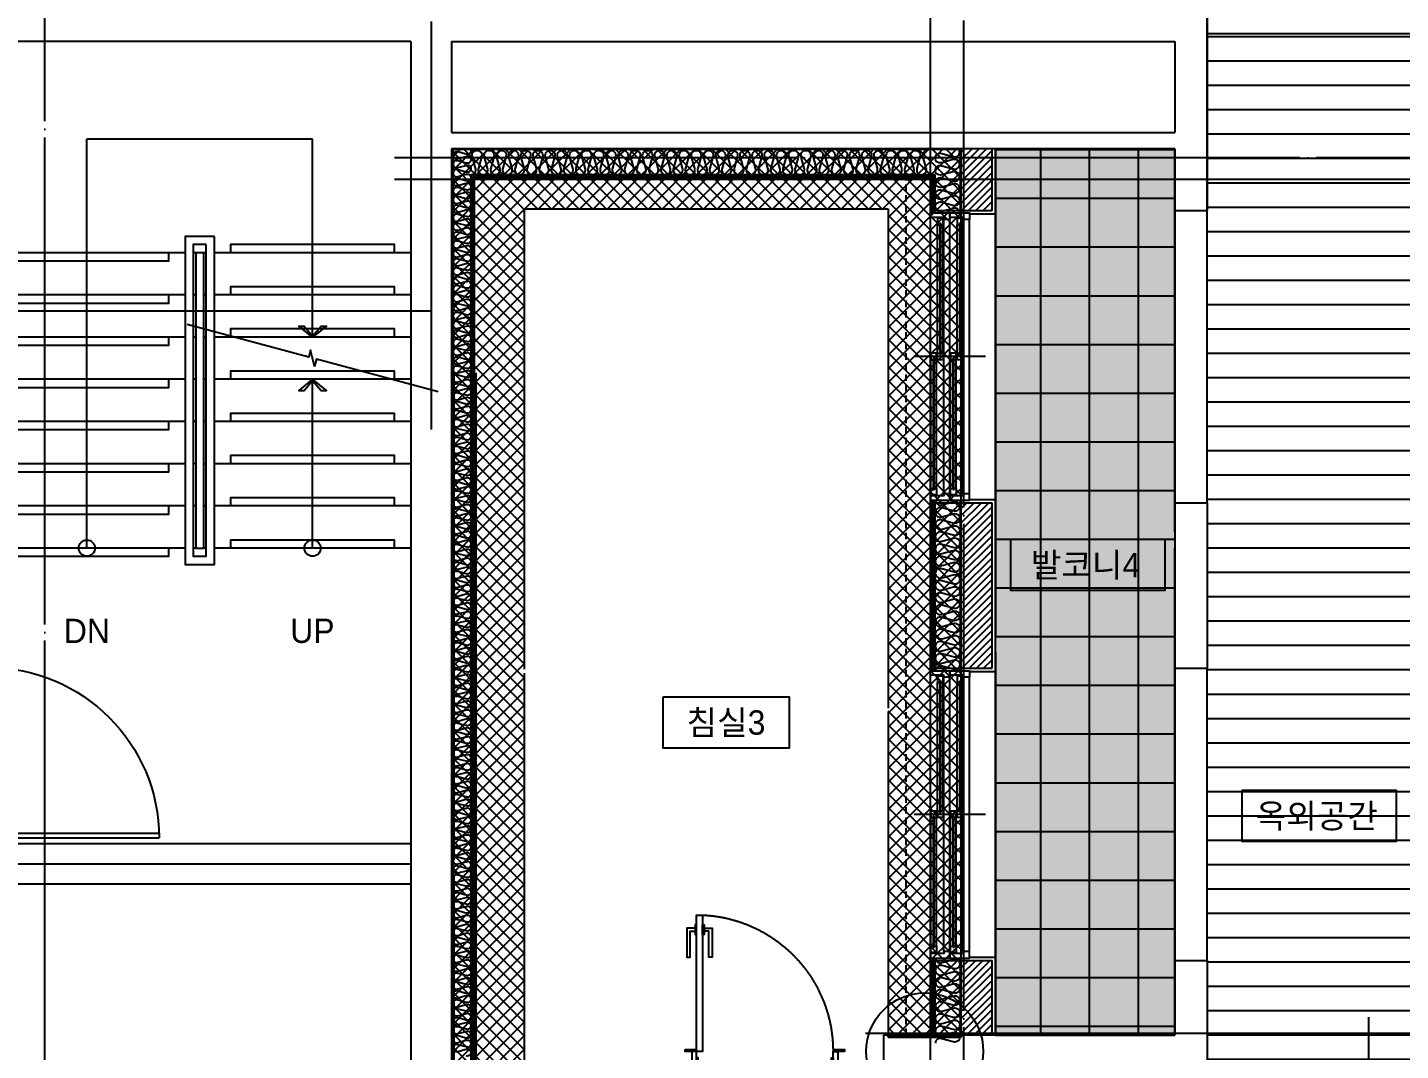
# Model space of a CAD drawing. Header units: millimetres. Extents: x -24416 to 92204, y -190080 to 23760.
# Drawn here: x 21888 to 30344, y -82399 to -76096 of the extents above; entities that cross this region are included whole.
import ezdxf
from ezdxf.enums import TextEntityAlignment as Align
from ezdxf.xclip import XClip

# ---------------------------------------------------------------- set-up
doc = ezdxf.new("R2010")
doc.units = ezdxf.units.MM
doc.header["$LTSCALE"] = 50
doc.header["$XCLIPFRAME"] = 0
for name, pattern in [('AUDIT_D_220706163347-0', [0]), ('CEN', [62, 60, -1, 0, -1]), ('H', [1.3, 0.8, -0.5]), ('HID', [2.5, 1.5, -1]), ('평면도(기준)$0$CENTER2', [16.25, 15, -0.5, 0.25, -0.5])]:
    doc.linetypes.add(name, pattern=pattern)
for name, color, linetype in [('A_HAT', 8, 'Continuous'), ('AA-단열-바닥-욕실', 30, 'Continuous'), ('ARDM', 7, 'Continuous'), ('CEN_CON', 1, 'CEN'), ('CEN_WALL', 12, 'CEN'), ('CONC', 2, 'Continuous'), ('dan1', 7, 'HID'), ('DOOR', 4, 'Continuous'), ('ELE3_CON', 7, 'Continuous'), ('ELE4', 4, 'Continuous'), ('ETC', 6, 'Continuous'), ('FIN', 6, 'Continuous'), ('HAT', 9, 'Continuous'), ('INS', 252, 'Continuous'), ('ROM', 7, 'AUDIT_D_220706163347-0'), ('SINA-F-FRAME', 4, 'Continuous'), ('STAIR', 4, 'Continuous'), ('WAL', 3, 'Continuous'), ('WAL_DRY', 7, 'Continuous'), ('WIN', 4, 'Continuous'), ('논슬립', 251, 'Continuous'), ('바닥타일', 8, 'Continuous'), ('실명', 3, 'AUDIT_D_220706163347-0'), ('실명박스', 7, 'AUDIT_D_220706163347-0'), ('커튼박스', 6, 'Continuous'), ('평면도(기준)$0$1.EC-F-DOOR', 4, 'Continuous'), ('평면도(기준)$0$1.EC-F-DOOR-F', 4, 'Continuous')]:
    doc.layers.add(name, color=color, linetype=linetype)
for name, color, linetype, plot in [('AA-CEN', 1, 'CEN', False), ('Def-PrintX', 147, 'Continuous', False), ('Defpoint', 135, 'Continuous', False), ('MC', 135, 'Continuous', False)]:
    doc.layers.add(name, color=color, linetype=linetype, plot=plot)
doc.styles.add('HAUD01', font='Dotum.ttf')
doc.styles.get("Standard").update_dxf_attribs({"font": 'txt', "bigfont": 'whgtxt.shx'})
pattern_1 = [(45, (-200, 1045), (-22.45064, 22.45064), [])]

# ---------------------------------------------------------------- blocks, each defined once
blk = doc.blocks.new('FSD 계단문 1100')
at = {"layer": 'DOOR'}
for p, q in [((25, 100), (25, 1150)), ((0, 100), (0, 0)), ((25, 100), (0, 100)), ((0, 0), (0, 100)), ((55, 100), (25, 100)), ((25, 70), (25, 100)), ((1100, 100), (1075, 100)), ((1075, 100), (1075, 70)), ((1100, 0), (1100, 100)), ((0, 0), (25, 0)), ((45, 70), (25, 70)), ((45, 30), (25, 0)), ((45, 30), (45, 70)), ((1075, 70), (1055, 70)), ((1055, 70), (1055, 30)), ((1055, 30), (1075, 0)), ((1075, 0), (1100, 0))]:
    blk.add_line(p, q, dxfattribs=at)
at = {"layer": 'DOOR', "color": 8}
for p, q in [((1075, 100), (55, 100)), ((1055, 70), (45, 70))]:
    blk.add_line(p, q, dxfattribs=at)
at = {"layer": 'DOOR'}
blk.add_lwpolyline([(55, 100), (55, 1150), (25, 1150)], dxfattribs=at)
at = {"layer": 'DOOR', "color": 8}
blk.add_arc((23.3, 98.3), 1051.7, 0.09318, 89.90682, dxfattribs=at)
at = {"layer": 'Def-PrintX'}
blk.add_text('FSD 계단문 1100', height=30, dxfattribs=at).set_placement((560, 43.8), align=Align.MIDDLE)
blk = doc.blocks.new('STA-1')
at = {"layer": 'STAIR'}
for p, q in [((-3120, -1210), (-3120, 0)), ((-2860, -1210), (-2860, 0)), ((-2600, -1210), (-2600, 0)), ((-2340, -1210), (-2340, 0)), ((-2080, -1210), (-2080, 0)), ((-1820, -1210), (-1820, 0)), ((-1560, -1210), (-1560, 0)), ((-1300, -1210), (-1300, 0)), ((-3120, -605), (-600, -605)), ((-600, -1995), (-600, -605)), ((-3120, -1275), (-3120, -1260)), ((-3120, -1275), (-3120, -1260)), ((-2860, -1275), (-2860, -1260)), ((-2600, -1275), (-2600, -1260)), ((-2340, -1275), (-2340, -1260)), ((-2080, -1275), (-2080, -1260)), ((-1820, -1275), (-1820, -1260)), ((-1560, -1275), (-1560, -1260)), ((-1300, -1275), (-1300, -1260)), ((-3120, -1340), (-3120, -1325)), ((-3120, -1340), (-3120, -1325)), ((-2860, -1340), (-2860, -1325)), ((-2600, -1340), (-2600, -1325)), ((-2340, -1340), (-2340, -1325)), ((-2080, -1340), (-2080, -1325)), ((-1820, -1340), (-1820, -1325)), ((-1560, -1340), (-1560, -1325)), ((-1300, -1340), (-1300, -1325)), ((-3120, -2600), (-3120, -1390)), ((-2860, -2600), (-2860, -1390)), ((-2600, -2600), (-2600, -1390)), ((-2340, -2600), (-2340, -1390)), ((-2080, -2600), (-2080, -1390)), ((-1820, -2600), (-1820, -1390)), ((-1560, -2600), (-1560, -1390)), ((-1300, -2600), (-1300, -1390)), ((-3120, -1995), (-2080, -1995)), ((-1820, -1995), (-600, -1995))]:
    blk.add_line(p, q, dxfattribs=at)
for points in [[(-1200, -1390), (-1200, -1210), (-3220, -1210), (-3220, -1390)], [(-1250, -1340), (-1250, -1260), (-3170, -1260), (-3170, -1340)], [(-1300, -1325), (-1300, -1275), (-3120, -1275), (-3120, -1325)], [(-2080, -1995), (-2148, -1909.7), (-2148, -1942.1), (-2086.5, -1995), (-2148, -2047.9), (-2148, -2080.3)], [(-1820, -1995), (-1752, -1909.7), (-1752, -1942.1), (-1813.5, -1995), (-1752, -2047.9), (-1752, -2080.3)]]:
    blk.add_lwpolyline(points, close=True, dxfattribs=at)
blk.add_lwpolyline([(-2157.1, -2767.7), (-1956.5, -2019.1), (-1999.9, -2007.5), (-1900.1, -1982.5), (-1943.5, -1970.9), (-1742.9, -1222.3)], dxfattribs=at)
for centre in [(-3120, -605), (-3120, -1995)]:
    blk.add_circle(centre, 50, dxfattribs=at)
at = {"layer": '논슬립'}
for points in [[(-3120, -100), (-3170, -100), (-3170, -1110), (-3120, -1110)], [(-2860, -100), (-2910, -100), (-2910, -1110), (-2860, -1110)], [(-2600, -100), (-2650, -100), (-2650, -1110), (-2600, -1110)], [(-2340, -100), (-2390, -100), (-2390, -1110), (-2340, -1110)], [(-2080, -100), (-2130, -100), (-2130, -1110), (-2080, -1110)], [(-1820, -100), (-1870, -100), (-1870, -1110), (-1820, -1110)], [(-1560, -100), (-1610, -100), (-1610, -1110), (-1560, -1110)], [(-1300, -100), (-1350, -100), (-1350, -1110), (-1300, -1110)], [(-3120, -2500), (-3070, -2500), (-3070, -1490), (-3120, -1490)], [(-2860, -2500), (-2810, -2500), (-2810, -1490), (-2860, -1490)], [(-2600, -2500), (-2550, -2500), (-2550, -1490), (-2600, -1490)], [(-2340, -2500), (-2290, -2500), (-2290, -1490), (-2340, -1490)], [(-2080, -2500), (-2030, -2500), (-2030, -1490), (-2080, -1490)], [(-1820, -2500), (-1770, -2500), (-1770, -1490), (-1820, -1490)], [(-1560, -2500), (-1510, -2500), (-1510, -1490), (-1560, -1490)], [(-1300, -2500), (-1250, -2500), (-1250, -1490), (-1300, -1490)]]:
    blk.add_lwpolyline(points, dxfattribs=at)
blk = doc.blocks.new('CO-102-28F', base_point=(243441.5, -43595.4))
at = {"layer": 'CEN_CON'}
blk.add_line((276761.5, -43650.4), (279611.5, -43650.4), dxfattribs=at)
at = {"layer": 'CONC', "linetype": 'ByBlock'}
blk.add_line((279611.5, -38585.4), (277011.5, -38585.4), dxfattribs=at)
at = {"layer": 'CONC'}
for p, q in [((276761.5, -43525.4), (279611.5, -43525.4)), ((279611.5, -43775.4), (276761.5, -43775.4))]:
    blk.add_line(p, q, dxfattribs=at)
at = {"rotation": 90}
blk.add_blockref('STA-1', (277011.5, -38585.4), dxfattribs=at)
at = {"layer": 'DOOR', "xscale": -1, "rotation": 270}
blk.add_blockref('FSD 계단문 1100', (276911.5, -43515.4), dxfattribs=at)
blk = doc.blocks.new('WIN_이중창_1800')
at = {"layer": 'Defpoint'}
for p, q in [((-15, 240), (-15, 0)), ((1785, 240), (1785, 0))]:
    blk.add_line(p, q, dxfattribs=at)
at = {"layer": 'WIN'}
blk.add_line((885, -100), (885, 340), dxfattribs=at)
at = {"layer": 'WIN', "color": 8}
for p, q in [((1742, 240), (28, 240)), ((865, 196), (73, 196)), ((1697, 237), (905, 237)), ((1697, 202), (905, 202)), ((1730, 158), (40, 158)), ((1730, 120), (40, 120)), ((865, 161), (73, 161)), ((1697, 117), (905, 117)), ((1730, 38), (40, 38)), ((1730, 0), (40, 0)), ((865, 76), (73, 76)), ((865, 41), (73, 41)), ((1697, 82), (905, 82))]:
    blk.add_line(p, q, dxfattribs=at)
at = {"layer": 'WIN'}
for points in [[(40, 158), (28, 158), (28, 240), (0, 240), (0, 120), (40, 120), (40, 158)], [(73, 175.5), (73, 161), (33, 161), (33, 196), (73, 196), (73, 181.5)], [(872, 181.5), (872, 175.5), (66, 175.5), (66, 181.5), (872, 181.5)], [(905, 216.5), (905, 202), (865, 202), (865, 237), (905, 237), (905, 222.5)], [(865, 175.5), (865, 161), (905, 161), (905, 196), (865, 196), (865, 181.5)], [(1704, 222.5), (1704, 216.5), (898, 216.5), (898, 222.5), (1704, 222.5)], [(1697, 216.5), (1697, 202), (1737, 202), (1737, 237), (1697, 237), (1697, 222.5)], [(1730, 158), (1742, 158), (1742, 240), (1770, 240), (1770, 120), (1730, 120), (1730, 158)], [(40, 38), (28, 38), (28, 120), (0, 120), (0, 0), (40, 0), (40, 38)], [(905, 96.5), (905, 82), (865, 82), (865, 117), (905, 117), (905, 102.5)], [(1704, 102.5), (1704, 96.5), (898, 96.5), (898, 102.5), (1704, 102.5)], [(1697, 96.5), (1697, 82), (1737, 82), (1737, 117), (1697, 117), (1697, 102.5)], [(1730, 38), (1742, 38), (1742, 120), (1770, 120), (1770, 0), (1730, 0), (1730, 38)], [(73, 55.5), (73, 41), (33, 41), (33, 76), (73, 76), (73, 61.5)], [(872, 61.5), (872, 55.5), (66, 55.5), (66, 61.5), (872, 61.5)], [(865, 55.5), (865, 41), (905, 41), (905, 76), (865, 76), (865, 61.5)]]:
    blk.add_lwpolyline(points, dxfattribs=at)
blk = doc.blocks.new('A$C3C3C21E6')
at = {"layer": '평면도(기준)$0$1.EC-F-DOOR'}
blk.add_lwpolyline([(70, -210), (70, -1049.6), (106, -1049.6), (106, -210), (70, -210)], dxfattribs=at)
at = {"layer": '평면도(기준)$0$1.EC-F-DOOR', "color": 8}
for points in [[(60, -969.6), (10, -969.6), (10, -789.6), (30, -789.6), (30, -949.6), (60, -949.6)], [(116.1, -969.6), (166.1, -969.6), (166.1, -789.6), (146.1, -789.6), (146.1, -949.6), (116.1, -949.6)]]:
    blk.add_lwpolyline(points, dxfattribs=at)
for points in [[(70, -929.6), (70, -989.6), (60, -989.6), (60, -929.6)], [(106, -929.6), (106, -989.6), (116, -989.6), (116, -929.6)]]:
    blk.add_lwpolyline(points, close=True, dxfattribs=at)
at = {"layer": '평면도(기준)$0$1.EC-F-DOOR', "color": 1, "linetype": '평면도(기준)$0$CENTER2', "ltscale": 6}
blk.add_arc((69.4, -209.7), 840.6, 272.49818, 359.98243, dxfattribs=at)
at = {"layer": '평면도(기준)$0$1.EC-F-DOOR-F'}
for points in [[(60, -110), (40, -110), (0, -110), (0, -98), (60, -98)], [(40, -110), (70, -110), (70, -210), (40, -210)], [(70, -120), (80, -120), (80, -170), (70, -170)], [(910, -120), (900, -120), (900, -170), (910, -170)], [(940, -110), (910, -110), (910, -210), (940, -210)], [(920, -110), (940, -110), (980, -110), (980, -98), (920, -98)], [(0, -222), (60, -222), (60, -210), (0, -210)], [(920, -222), (980, -222), (980, -210), (920, -210)]]:
    blk.add_lwpolyline(points, close=True, dxfattribs=at)
blk = doc.blocks.new('U-121B(기본)1', base_point=(-58206.9, -129495.9))
at = {"layer": 'A_HAT'}
h = blk.add_hatch(dxfattribs=at)
h.set_pattern_fill('ANSI31', color=256, scale=10, style=0)
h.set_pattern_definition([(45, (-200, 3283.657), (-22.45064, 22.45064), [])])
h.paths.add_polyline_path([(-63096.9, -115505.9), (-62906.9, -115505.9), (-62906.9, -115125.9), (-63096.9, -115125.9)])
h = blk.add_hatch(dxfattribs=at)
h.set_pattern_fill('ANSI31', color=256, scale=10, style=0)
h.set_pattern_definition(pattern_1)
h.paths.add_polyline_path([(-63096.9, -118325.9), (-62906.9, -118325.9), (-62906.9, -117305.9), (-63096.9, -117305.9)])
h = blk.add_hatch(dxfattribs=at)
h.set_pattern_fill('ANSI31', color=256, scale=10, style=0)
h.set_pattern_definition(pattern_1)
h.paths.add_polyline_path([(-62906.9, -120125.9), (-63096.9, -120125.9), (-63096.9, -120585.9), (-62906.9, -120585.9)])
at = {"layer": 'HAT', "ltscale": 100}
h = blk.add_hatch(dxfattribs=at)
h.set_pattern_fill('_USER', color=8, scale=150, pattern_type=0)
h.set_pattern_definition([(360, (-490988.91, -75402.56), (3e-15, 150), [])])
h.paths.add_polyline_path([(-58406.9, -123035.9), (-58406.9, -120605.9), (-60241.9, -120605.9), (-60241.9, -114415.9), (-61581.9, -114415.9), (-61581.9, -123035.9)])
at = {"layer": '바닥타일'}
h = blk.add_hatch(dxfattribs=at)
h.set_pattern_fill('_USER', color=256, scale=300, angle=90, double=1, pattern_type=0)
h.set_pattern_definition([(90, (-481570.92, -29148.8), (-300, 2e-14), []), (180, (-481570.92, -29148.8), (-1e-13, -300), [])])
h.paths.add_polyline_path([(-61781.9, -115125.9), (-62886.9, -115125.9), (-62886.9, -120585.9), (-61781.9, -120585.9)])
at = {"layer": 'CEN_CON'}
for p, q in [((-66361.9, -114340.9), (-66361.9, -116855.9)), ((-66221.9, -116505.9), (-66221.9, -121705.9))]:
    blk.add_line(p, q, dxfattribs=at)
at = {"layer": 'CEN_WALL'}
for p, q in [((-63081.9, -123535.9), (-63081.9, -114240.9)), ((-57911.9, -115180.9), (-66586.9, -115180.9))]:
    blk.add_line(p, q, dxfattribs=at)
at = {"layer": 'CONC'}
for p, q in [((-61581.9, -114215.9), (-61581.9, -115505.9)), ((-66486.9, -114465.9), (-66486.9, -121255.9)), ((-66236.9, -114465.9), (-66236.9, -115025.9)), ((-66236.9, -114465.9), (-61781.9, -114465.9)), ((-61781.9, -114465.9), (-61781.9, -115025.9)), ((-66236.9, -115025.9), (-61781.9, -115025.9)), ((-61781.9, -115125.9), (-66236.9, -115125.9)), ((-66236.9, -115125.9), (-66236.9, -121505.9)), ((-61781.9, -115125.9), (-61781.9, -115505.9)), ((-61781.9, -115505.9), (-61581.9, -115505.9)), ((-61781.9, -117305.9), (-61781.9, -118325.9)), ((-61781.9, -117305.9), (-61581.9, -117305.9)), ((-61581.9, -117305.9), (-61581.9, -118325.9)), ((-61781.9, -118325.9), (-61581.9, -118325.9)), ((-61781.9, -120125.9), (-61781.9, -120585.9)), ((-61781.9, -120125.9), (-61581.9, -120125.9)), ((-61581.9, -120125.9), (-61581.9, -122115.9)), ((-63576.9, -120585.9), (-63576.9, -120785.9)), ((-63546.9, -120585.9), (-63576.9, -120585.9)), ((-63546.9, -120598.9), (-63546.9, -120585.9)), ((-63546.9, -120598.9), (-63096.9, -120598.9)), ((-61781.9, -120585.9), (-63096.9, -120585.9)), ((-63096.9, -120585.9), (-63096.9, -120598.9))]:
    blk.add_line(p, q, dxfattribs=at)
at = {"layer": 'dan1'}
blk.add_lwpolyline([(-65786.9, -121430.9), (-65786.9, -115495.9), (-63546.9, -115495.9), (-63546.9, -120585.9)], dxfattribs=at)
at = {"layer": 'ELE3_CON'}
for p, q in [((-61581.9, -114415.9), (-60241.9, -114415.9)), ((-61781.9, -115505.9), (-61781.9, -117305.9)), ((-61581.9, -117305.9), (-61581.9, -115505.9)), ((-61781.9, -118325.9), (-61781.9, -120125.9)), ((-61581.9, -120125.9), (-61581.9, -118325.9))]:
    blk.add_line(p, q, dxfattribs=at)
at = {"layer": 'ELE4'}
for p, q in [((-62886.9, -117285.9), (-62886.9, -115525.9)), ((-62886.9, -120105.9), (-62886.9, -118345.9))]:
    blk.add_line(p, q, dxfattribs=at)
at = {"layer": 'FIN'}
for p, q in [((-62886.9, -115525.9), (-62886.9, -115125.9)), ((-63046.9, -115525.9), (-62886.9, -115525.9)), ((-63046.9, -117285.9), (-62886.9, -117285.9)), ((-62886.9, -118345.9), (-62886.9, -117285.9)), ((-63046.9, -118345.9), (-62886.9, -118345.9)), ((-63046.9, -120105.9), (-62886.9, -120105.9)), ((-62886.9, -120585.9), (-62886.9, -120105.9))]:
    blk.add_line(p, q, dxfattribs=at)
at = {"layer": 'INS'}
for p, q in [((-66226.9, -115130.9), (-66226.9, -121515.9)), ((-63101.9, -115130.9), (-66226.9, -115130.9)), ((-63101.9, -115520.9), (-63101.9, -115130.9)), ((-66116.9, -115285.9), (-66116.9, -121625.9)), ((-63256.9, -115285.9), (-66116.9, -115285.9)), ((-63256.9, -115520.9), (-63256.9, -115285.9)), ((-63256.9, -118340.9), (-63256.9, -117290.9)), ((-63101.9, -118340.9), (-63101.9, -117290.9)), ((-63256.9, -120585.9), (-63256.9, -120110.9)), ((-63101.9, -120585.9), (-63101.9, -120110.9)), ((-63096.9, -120585.9), (-63546.9, -120585.9))]:
    blk.add_line(p, q, dxfattribs=at)
for points in [[(-66117.1, -115135.9, -0.561806), (-66146.7, -115158.9), (-66197.1, -115145.3, 0.524856), (-66226.9, -115165.9, 0.524856), (-66197.1, -115186.4), (-66146.7, -115172.8, -1.449198), (-66146.7, -115213.9), (-66197.1, -115200.3, 0.524856), (-66226.9, -115220.9, 0.524856), (-66197.1, -115241.4), (-66146.7, -115227.8, -1.449198), (-66146.7, -115268.9), (-66197.1, -115255.3, 0.524856), (-66226.9, -115275.9, 0.524856), (-66197.1, -115296.4), (-66146.7, -115282.8, -1.449198), (-66146.7, -115323.9), (-66197.1, -115310.3, 0.524856), (-66226.9, -115330.9, 0.524856), (-66197.1, -115351.4), (-66146.7, -115337.8, -1.449198), (-66146.7, -115378.9), (-66197.1, -115365.3, 0.524856), (-66226.9, -115385.9, 0.524856), (-66197.1, -115406.4), (-66146.7, -115392.8, -1.449198), (-66146.7, -115433.9), (-66197.1, -115420.3, 0.524856), (-66226.9, -115440.9, 0.524856), (-66197.1, -115461.4), (-66146.7, -115447.8, -1.449198), (-66146.7, -115488.9), (-66197.1, -115475.3, 0.524856), (-66226.9, -115495.9, 0.524856), (-66197.1, -115516.4), (-66146.7, -115502.8, -1.449198), (-66146.7, -115543.9), (-66197.1, -115530.3, 0.524856), (-66226.9, -115550.9, 0.524856), (-66197.1, -115571.4), (-66146.7, -115557.8, -1.449198), (-66146.7, -115598.9), (-66197.1, -115585.3, 0.524856), (-66226.9, -115605.9, 0.524856), (-66197.1, -115626.4), (-66146.7, -115612.8, -1.449198), (-66146.7, -115653.9), (-66197.1, -115640.3, 0.524856), (-66226.9, -115660.9, 0.524856), (-66197.1, -115681.4), (-66146.7, -115667.8, -1.449198), (-66146.7, -115708.9), (-66197.1, -115695.3, 0.524856), (-66226.9, -115715.9, 0.524856), (-66197.1, -115736.4), (-66146.7, -115722.8, -1.449198), (-66146.7, -115763.9), (-66197.1, -115750.3, 0.524856), (-66226.9, -115770.9, 0.524856), (-66197.1, -115791.4), (-66146.7, -115777.8, -1.449198), (-66146.7, -115818.9), (-66197.1, -115805.3, 0.524856), (-66226.9, -115825.9, 0.524856), (-66197.1, -115846.4), (-66146.7, -115832.8, -1.449198), (-66146.7, -115873.9), (-66197.1, -115860.3, 0.524856), (-66226.9, -115880.9, 0.524856), (-66197.1, -115901.4), (-66146.7, -115887.8, -1.449198), (-66146.7, -115928.9), (-66197.1, -115915.3, 0.524856), (-66226.9, -115935.9, 0.524856), (-66197.1, -115956.4), (-66146.7, -115942.8, -1.449198), (-66146.7, -115983.9), (-66197.1, -115970.3, 0.524856), (-66226.9, -115990.9, 0.524856), (-66197.1, -116011.4), (-66146.7, -115997.8, -1.449198), (-66146.7, -116038.9), (-66197.1, -116025.3, 0.524856), (-66226.9, -116045.9, 0.524856), (-66197.1, -116066.4), (-66146.7, -116052.8, -1.449198), (-66146.7, -116093.9), (-66197.1, -116080.3, 0.524856), (-66226.9, -116100.9, 0.524856), (-66197.1, -116121.4), (-66146.7, -116107.8, -1.449198), (-66146.7, -116148.9), (-66197.1, -116135.3, 0.524856), (-66226.9, -116155.9, 0.524856), (-66197.1, -116176.4), (-66146.7, -116162.8, -1.449198), (-66146.7, -116203.9), (-66197.1, -116190.3, 0.524856), (-66226.9, -116210.9, 0.524856), (-66197.1, -116231.4), (-66146.7, -116217.8, -1.449198), (-66146.7, -116258.9), (-66197.1, -116245.3, 0.524856), (-66226.9, -116265.9, 0.524856), (-66197.1, -116286.4), (-66146.7, -116272.8, -1.449198), (-66146.7, -116313.9), (-66197.1, -116300.3, 0.524856), (-66226.9, -116320.9, 0.524856), (-66197.1, -116341.4), (-66146.7, -116327.8, -1.449198), (-66146.7, -116368.9), (-66197.1, -116355.3, 0.524856), (-66226.9, -116375.9, 0.524856), (-66197.1, -116396.4), (-66146.7, -116382.8, -1.449198), (-66146.7, -116423.9), (-66197.1, -116410.3, 0.524856), (-66226.9, -116430.9, 0.524856), (-66197.1, -116451.4), (-66146.7, -116437.8, -1.449198), (-66146.7, -116478.9), (-66197.1, -116465.3, 0.524856), (-66226.9, -116485.9, 0.524856), (-66197.1, -116506.4), (-66146.7, -116492.8, -1.449198), (-66146.7, -116533.9), (-66197.1, -116520.3, 0.524856), (-66226.9, -116540.9, 0.524856), (-66197.1, -116561.4), (-66146.7, -116547.8, -1.449198), (-66146.7, -116588.9), (-66197.1, -116575.3, 0.524856), (-66226.9, -116595.9, 0.524856), (-66197.1, -116616.4), (-66146.7, -116602.8, -1.449198), (-66146.7, -116643.9), (-66197.1, -116630.3, 0.524856), (-66226.9, -116650.9, 0.524856), (-66197.1, -116671.4), (-66146.7, -116657.8, -1.449198), (-66146.7, -116698.9), (-66197.1, -116685.3, 0.524856), (-66226.9, -116705.9, 0.524856), (-66197.1, -116726.4), (-66146.7, -116712.8, -1.449198), (-66146.7, -116753.9), (-66197.1, -116740.3, 0.524856), (-66226.9, -116760.9, 0.524856), (-66197.1, -116781.4), (-66146.7, -116767.8, -1.449198), (-66146.7, -116808.9), (-66197.1, -116795.3, 0.524856), (-66226.9, -116815.9, 0.524856), (-66197.1, -116836.4), (-66146.7, -116822.8, -1.449198), (-66146.7, -116863.9), (-66197.1, -116850.3, 0.524856), (-66226.9, -116870.9, 0.524856), (-66197.1, -116891.4), (-66146.7, -116877.8, -1.449198), (-66146.7, -116918.9), (-66197.1, -116905.3, 0.524856), (-66226.9, -116925.9, 0.524856), (-66197.1, -116946.4), (-66146.7, -116932.8, -1.449198), (-66146.7, -116973.9), (-66197.1, -116960.3, 0.524856), (-66226.9, -116980.9, 0.524856), (-66197.1, -117001.4), (-66146.7, -116987.8, -1.449198), (-66146.7, -117028.9), (-66197.1, -117015.3, 0.524856), (-66226.9, -117035.9, 0.524856), (-66197.1, -117056.4), (-66146.7, -117042.8, -1.449198), (-66146.7, -117083.9), (-66197.1, -117070.3, 0.524856), (-66226.9, -117090.9, 0.524856), (-66197.1, -117111.4), (-66146.7, -117097.8, -1.449198), (-66146.7, -117138.9), (-66197.1, -117125.3, 0.524856), (-66226.9, -117145.9, 0.524856), (-66197.1, -117166.4), (-66146.7, -117152.8, -1.449198), (-66146.7, -117193.9), (-66197.1, -117180.3, 0.524856), (-66226.9, -117200.9, 0.524856), (-66197.1, -117221.4), (-66146.7, -117207.8, -1.449198), (-66146.7, -117248.9), (-66197.1, -117235.3, 0.524856), (-66226.9, -117255.9, 0.524856), (-66197.1, -117276.4), (-66146.7, -117262.8, -1.449198), (-66146.7, -117303.9), (-66197.1, -117290.3, 0.524856), (-66226.9, -117310.9, 0.524856), (-66197.1, -117331.4), (-66146.7, -117317.8, -1.449198), (-66146.7, -117358.9), (-66197.1, -117345.3, 0.524856), (-66226.9, -117365.9, 0.524856), (-66197.1, -117386.4), (-66146.7, -117372.8, -1.449198), (-66146.7, -117413.9), (-66197.1, -117400.3, 0.524856), (-66226.9, -117420.9, 0.524856), (-66197.1, -117441.4), (-66146.7, -117427.8, -1.449198), (-66146.7, -117468.9), (-66197.1, -117455.3, 0.524856), (-66226.9, -117475.9, 0.524856), (-66197.1, -117496.4), (-66146.7, -117482.8, -1.449198), (-66146.7, -117523.9), (-66197.1, -117510.3, 0.524856), (-66226.9, -117530.9, 0.524856), (-66197.1, -117551.4), (-66146.7, -117537.8, -1.449198), (-66146.7, -117578.9), (-66197.1, -117565.3, 0.524856), (-66226.9, -117585.9, 0.524856), (-66197.1, -117606.4), (-66146.7, -117592.8, -1.449198), (-66146.7, -117633.9), (-66197.1, -117620.3, 0.524856), (-66226.9, -117640.9, 0.524856), (-66197.1, -117661.4), (-66146.7, -117647.8, -1.449198), (-66146.7, -117688.9), (-66197.1, -117675.3, 0.524856), (-66226.9, -117695.9, 0.524856), (-66197.1, -117716.4), (-66146.7, -117702.8, -1.449198), (-66146.7, -117743.9), (-66197.1, -117730.3, 0.524856), (-66226.9, -117750.9, 0.524856), (-66197.1, -117771.4), (-66146.7, -117757.8, -1.449198), (-66146.7, -117798.9), (-66197.1, -117785.3, 0.524856), (-66226.9, -117805.9, 0.524856), (-66197.1, -117826.4), (-66146.7, -117812.8, -1.449198), (-66146.7, -117853.9), (-66197.1, -117840.3, 0.524856), (-66226.9, -117860.9, 0.524856), (-66197.1, -117881.4), (-66146.7, -117867.8, -1.449198), (-66146.7, -117908.9), (-66197.1, -117895.3, 0.524856), (-66226.9, -117915.9, 0.524856), (-66197.1, -117936.4), (-66146.7, -117922.8, -1.449198), (-66146.7, -117963.9), (-66197.1, -117950.3, 0.524856), (-66226.9, -117970.9, 0.524856), (-66197.1, -117991.4), (-66146.7, -117977.8, -1.449198), (-66146.7, -118018.9), (-66197.1, -118005.3, 0.524856), (-66226.9, -118025.9, 0.524856), (-66197.1, -118046.4), (-66146.7, -118032.8, -1.449198), (-66146.7, -118073.9), (-66197.1, -118060.3, 0.524856), (-66226.9, -118080.9, 0.524856), (-66197.1, -118101.4), (-66146.7, -118087.8, -1.449198), (-66146.7, -118128.9), (-66197.1, -118115.3, 0.524856), (-66226.9, -118135.9, 0.524856), (-66197.1, -118156.4), (-66146.7, -118142.8, -1.449198), (-66146.7, -118183.9), (-66197.1, -118170.3, 0.524856), (-66226.9, -118190.9, 0.524856), (-66197.1, -118211.4), (-66146.7, -118197.8, -1.449198), (-66146.7, -118238.9), (-66197.1, -118225.3, 0.524856), (-66226.9, -118245.9, 0.524856), (-66197.1, -118266.4), (-66146.7, -118252.8, -1.449198), (-66146.7, -118293.9), (-66197.1, -118280.3, 0.524856), (-66226.9, -118300.9, 0.524856), (-66197.1, -118321.4), (-66146.7, -118307.8, -1.449198), (-66146.7, -118348.9), (-66197.1, -118335.3, 0.524856), (-66226.9, -118355.9, 0.524856), (-66197.1, -118376.4), (-66146.7, -118362.8, -1.449198), (-66146.7, -118403.9), (-66197.1, -118390.3, 0.524856), (-66226.9, -118410.9, 0.524856), (-66197.1, -118431.4), (-66146.7, -118417.8, -1.449198), (-66146.7, -118458.9), (-66197.1, -118445.3, 0.524856), (-66226.9, -118465.9, 0.524856), (-66197.1, -118486.4), (-66146.7, -118472.8, -1.449198), (-66146.7, -118513.9), (-66197.1, -118500.3, 0.524856), (-66226.9, -118520.9, 0.524856), (-66197.1, -118541.4), (-66146.7, -118527.8, -1.449198), (-66146.7, -118568.9), (-66197.1, -118555.3, 0.524856), (-66226.9, -118575.9, 0.524856), (-66197.1, -118596.4), (-66146.7, -118582.8, -1.449198), (-66146.7, -118623.9), (-66197.1, -118610.3, 0.524856), (-66226.9, -118630.9, 0.524856), (-66197.1, -118651.4), (-66146.7, -118637.8, -1.449198), (-66146.7, -118678.9), (-66197.1, -118665.3, 0.524856), (-66226.9, -118685.9, 0.524856), (-66197.1, -118706.4), (-66146.7, -118692.8, -1.449198), (-66146.7, -118733.9), (-66197.1, -118720.3, 0.524856), (-66226.9, -118740.9, 0.524856), (-66197.1, -118761.4), (-66146.7, -118747.8, -1.449198), (-66146.7, -118788.9), (-66197.1, -118775.3, 0.524856), (-66226.9, -118795.9, 0.524856), (-66197.1, -118816.4), (-66146.7, -118802.8, -1.449198), (-66146.7, -118843.9), (-66197.1, -118830.3, 0.524856), (-66226.9, -118850.9, 0.524856), (-66197.1, -118871.4), (-66146.7, -118857.8, -1.449198), (-66146.7, -118898.9), (-66197.1, -118885.3, 0.524856), (-66226.9, -118905.9, 0.524856), (-66197.1, -118926.4), (-66146.7, -118912.8, -1.449198), (-66146.7, -118953.9), (-66197.1, -118940.3, 0.524856), (-66226.9, -118960.9, 0.524856), (-66197.1, -118981.4), (-66146.7, -118967.8, -1.449198), (-66146.7, -119008.9), (-66197.1, -118995.3, 0.524856), (-66226.9, -119015.9, 0.524856), (-66197.1, -119036.4), (-66146.7, -119022.8, -1.449198), (-66146.7, -119063.9), (-66197.1, -119050.3, 0.524856), (-66226.9, -119070.9, 0.524856), (-66197.1, -119091.4), (-66146.7, -119077.8, -1.449198), (-66146.7, -119118.9), (-66197.1, -119105.3, 0.524856), (-66226.9, -119125.9, 0.524856), (-66197.1, -119146.4), (-66146.7, -119132.8, -1.449198), (-66146.7, -119173.9), (-66197.1, -119160.3, 0.524856), (-66226.9, -119180.9, 0.524856), (-66197.1, -119201.4), (-66146.7, -119187.8, -1.449198), (-66146.7, -119228.9), (-66197.1, -119215.3, 0.524856), (-66226.9, -119235.9, 0.524856), (-66197.1, -119256.4), (-66146.7, -119242.8, -1.449198), (-66146.7, -119283.9), (-66197.1, -119270.3, 0.524856), (-66226.9, -119290.9, 0.524856), (-66197.1, -119311.4), (-66146.7, -119297.8, -1.449198), (-66146.7, -119338.9), (-66197.1, -119325.3, 0.524856), (-66226.9, -119345.9, 0.524856), (-66197.1, -119366.4), (-66146.7, -119352.8, -1.449198), (-66146.7, -119393.9), (-66197.1, -119380.3, 0.524856), (-66226.9, -119400.9, 0.524856), (-66197.1, -119421.4), (-66146.7, -119407.8, -1.449198), (-66146.7, -119448.9), (-66197.1, -119435.3, 0.524856), (-66226.9, -119455.9, 0.524856), (-66197.1, -119476.4), (-66146.7, -119462.8, -1.449198), (-66146.7, -119503.9), (-66197.1, -119490.3, 0.524856), (-66226.9, -119510.9, 0.524856), (-66197.1, -119531.4), (-66146.7, -119517.8, -1.449198), (-66146.7, -119558.9), (-66197.1, -119545.3, 0.524856), (-66226.9, -119565.9, 0.524856), (-66197.1, -119586.4), (-66146.7, -119572.8, -1.449198), (-66146.7, -119613.9), (-66197.1, -119600.3, 0.524856), (-66226.9, -119620.9, 0.524856), (-66197.1, -119641.4), (-66146.7, -119627.8, -1.449198), (-66146.7, -119668.9), (-66197.1, -119655.3, 0.524856), (-66226.9, -119675.9, 0.524856), (-66197.1, -119696.4), (-66146.7, -119682.8, -1.449198), (-66146.7, -119723.9), (-66197.1, -119710.3, 0.524856), (-66226.9, -119730.9, 0.524856), (-66197.1, -119751.4), (-66146.7, -119737.8, -1.449198), (-66146.7, -119778.9), (-66197.1, -119765.3, 0.524856), (-66226.9, -119785.9, 0.524856), (-66197.1, -119806.4), (-66146.7, -119792.8, -1.449198), (-66146.7, -119833.9), (-66197.1, -119820.3, 0.524856), (-66226.9, -119840.9, 0.524856), (-66197.1, -119861.4), (-66146.7, -119847.8, -1.449198), (-66146.7, -119888.9), (-66197.1, -119875.3, 0.524856), (-66226.9, -119895.9, 0.524856), (-66197.1, -119916.4), (-66146.7, -119902.8, -1.449198), (-66146.7, -119943.9), (-66197.1, -119930.3, 0.524856), (-66226.9, -119950.9, 0.524856), (-66197.1, -119971.4), (-66146.7, -119957.8, -1.449198), (-66146.7, -119998.9), (-66197.1, -119985.3, 0.524856), (-66226.9, -120005.9, 0.524856), (-66197.1, -120026.4), (-66146.7, -120012.8, -1.449198), (-66146.7, -120053.9), (-66197.1, -120040.3, 0.524856), (-66226.9, -120060.9, 0.524856), (-66197.1, -120081.4), (-66146.7, -120067.8, -1.449198), (-66146.7, -120108.9), (-66197.1, -120095.3, 0.524856), (-66226.9, -120115.9, 0.524856), (-66197.1, -120136.4), (-66146.7, -120122.8, -1.449198), (-66146.7, -120163.9), (-66197.1, -120150.3, 0.524856), (-66226.9, -120170.9, 0.524856), (-66197.1, -120191.4), (-66146.7, -120177.8, -1.449198), (-66146.7, -120218.9), (-66197.1, -120205.3, 0.524856), (-66226.9, -120225.9, 0.524856), (-66197.1, -120246.4), (-66146.7, -120232.8, -1.449198), (-66146.7, -120273.9), (-66197.1, -120260.3, 0.524856), (-66226.9, -120280.9, 0.524856), (-66197.1, -120301.4), (-66146.7, -120287.8, -1.449198), (-66146.7, -120328.9), (-66197.1, -120315.3, 0.524856), (-66226.9, -120335.9, 0.524856), (-66197.1, -120356.4), (-66146.7, -120342.8, -1.449198), (-66146.7, -120383.9), (-66197.1, -120370.3, 0.524856), (-66226.9, -120390.9, 0.524856), (-66197.1, -120411.4), (-66146.7, -120397.8, -1.449198), (-66146.7, -120438.9), (-66197.1, -120425.3, 0.524856), (-66226.9, -120445.9, 0.524856), (-66197.1, -120466.4), (-66146.7, -120452.8, -1.449198), (-66146.7, -120493.9), (-66197.1, -120480.3, 0.524856), (-66226.9, -120500.9, 0.524856), (-66197.1, -120521.4), (-66146.7, -120507.8, -1.449198), (-66146.7, -120548.9), (-66197.1, -120535.3, 0.524856), (-66226.9, -120555.9, 0.524856), (-66197.1, -120576.4), (-66146.7, -120562.8, -1.449198), (-66146.7, -120603.9), (-66197.1, -120590.3, 0.524856), (-66226.9, -120610.9, 0.524856), (-66197.1, -120631.4), (-66146.7, -120617.8, -1.449198), (-66146.7, -120658.9), (-66197.1, -120645.3, 0.524856), (-66226.9, -120665.9, 0.524856), (-66197.1, -120686.4), (-66146.7, -120672.8, -1.449198), (-66146.7, -120713.9)], [(-66116.9, -115285.9, 0.524856), (-66088.9, -115245.2), (-66107.5, -115176.5, -1.449198), (-66051.4, -115176.5), (-66070, -115245.2, 0.524856), (-66041.9, -115285.9, 0.524856), (-66013.9, -115245.2), (-66032.5, -115176.5, -1.449198), (-65976.4, -115176.5), (-65995, -115245.2, 0.524856), (-65966.9, -115285.9, 0.524856), (-65938.9, -115245.2), (-65957.5, -115176.5, -1.449198), (-65901.4, -115176.5), (-65920, -115245.2, 0.524856), (-65891.9, -115285.9, 0.524856), (-65863.9, -115245.2), (-65882.5, -115176.5, -1.449198), (-65826.4, -115176.5), (-65845, -115245.2, 0.524856), (-65816.9, -115285.9, 0.524856), (-65788.9, -115245.2), (-65807.5, -115176.5, -1.449198), (-65751.4, -115176.5), (-65770, -115245.2, 0.524856), (-65741.9, -115285.9, 0.524856), (-65713.9, -115245.2), (-65732.5, -115176.5, -1.449198), (-65676.4, -115176.5), (-65695, -115245.2, 0.524856), (-65666.9, -115285.9, 0.524856), (-65638.9, -115245.2), (-65657.5, -115176.5, -1.449198), (-65601.4, -115176.5), (-65620, -115245.2, 0.524856), (-65591.9, -115285.9, 0.524856), (-65563.9, -115245.2), (-65582.5, -115176.5, -1.449198), (-65526.4, -115176.5), (-65545, -115245.2, 0.524856), (-65516.9, -115285.9, 0.524856), (-65488.9, -115245.2), (-65507.5, -115176.5, -1.449198), (-65451.4, -115176.5), (-65470, -115245.2, 0.524856), (-65441.9, -115285.9, 0.524856), (-65413.9, -115245.2), (-65432.5, -115176.5, -1.449198), (-65376.4, -115176.5), (-65395, -115245.2, 0.524856), (-65366.9, -115285.9, 0.524856), (-65338.9, -115245.2), (-65357.5, -115176.5, -1.449198), (-65301.4, -115176.5), (-65320, -115245.2, 0.524856), (-65291.9, -115285.9, 0.524856), (-65263.9, -115245.2), (-65282.5, -115176.5, -1.449198), (-65226.4, -115176.5), (-65245, -115245.2, 0.524856), (-65216.9, -115285.9, 0.524856), (-65188.9, -115245.2), (-65207.5, -115176.5, -1.449198), (-65151.4, -115176.5), (-65170, -115245.2, 0.524856), (-65141.9, -115285.9, 0.524856), (-65113.9, -115245.2), (-65132.5, -115176.5, -1.449198), (-65076.4, -115176.5), (-65095, -115245.2, 0.524856), (-65066.9, -115285.9, 0.524856), (-65038.9, -115245.2), (-65057.5, -115176.5, -1.449198), (-65001.4, -115176.5), (-65020, -115245.2, 0.524856), (-64991.9, -115285.9, 0.524856), (-64963.9, -115245.2), (-64982.5, -115176.5, -1.449198), (-64926.4, -115176.5), (-64945, -115245.2, 0.524856), (-64916.9, -115285.9, 0.524856), (-64888.9, -115245.2), (-64907.5, -115176.5, -1.449198), (-64851.4, -115176.5), (-64870, -115245.2, 0.524856), (-64841.9, -115285.9, 0.524856), (-64813.9, -115245.2), (-64832.5, -115176.5, -1.449198), (-64776.4, -115176.5), (-64795, -115245.2, 0.524856), (-64766.9, -115285.9, 0.524856), (-64738.9, -115245.2), (-64757.5, -115176.5, -1.449198), (-64701.4, -115176.5), (-64720, -115245.2, 0.524856), (-64691.9, -115285.9, 0.524856), (-64663.9, -115245.2), (-64682.5, -115176.5, -1.449198), (-64626.4, -115176.5), (-64645, -115245.2, 0.524856), (-64616.9, -115285.9, 0.524856), (-64588.9, -115245.2), (-64607.5, -115176.5, -1.449198), (-64551.4, -115176.5), (-64570, -115245.2, 0.524856), (-64541.9, -115285.9, 0.524856), (-64513.9, -115245.2), (-64532.5, -115176.5, -1.449198), (-64476.4, -115176.5), (-64495, -115245.2, 0.524856), (-64466.9, -115285.9, 0.524856), (-64438.9, -115245.2), (-64457.5, -115176.5, -1.449198), (-64401.4, -115176.5), (-64420, -115245.2, 0.524856), (-64391.9, -115285.9, 0.524856), (-64363.9, -115245.2), (-64382.5, -115176.5, -1.449198), (-64326.4, -115176.5), (-64345, -115245.2, 0.524856), (-64316.9, -115285.9, 0.524856), (-64288.9, -115245.2), (-64307.5, -115176.5, -1.449198), (-64251.4, -115176.5), (-64270, -115245.2, 0.524856), (-64241.9, -115285.9, 0.524856), (-64213.9, -115245.2), (-64232.5, -115176.5, -1.449198), (-64176.4, -115176.5), (-64195, -115245.2, 0.524856), (-64166.9, -115285.9, 0.524856), (-64138.9, -115245.2), (-64157.5, -115176.5, -1.449198), (-64101.4, -115176.5), (-64120, -115245.2, 0.524856), (-64091.9, -115285.9, 0.524856), (-64063.9, -115245.2), (-64082.5, -115176.5, -1.449198), (-64026.4, -115176.5), (-64045, -115245.2, 0.524856), (-64016.9, -115285.9, 0.524856), (-63988.9, -115245.2), (-64007.5, -115176.5, -1.449198), (-63951.4, -115176.5), (-63970, -115245.2, 0.524856), (-63941.9, -115285.9, 0.524856), (-63913.9, -115245.2), (-63932.5, -115176.5, -1.449198), (-63876.4, -115176.5), (-63895, -115245.2, 0.524856), (-63866.9, -115285.9, 0.524856), (-63838.9, -115245.2), (-63857.5, -115176.5, -1.449198), (-63801.4, -115176.5), (-63820, -115245.2, 0.524856), (-63791.9, -115285.9, 0.524856), (-63763.9, -115245.2), (-63782.5, -115176.5, -1.449198), (-63726.4, -115176.5), (-63745, -115245.2, 0.524856), (-63716.9, -115285.9, 0.524856), (-63688.9, -115245.2), (-63707.5, -115176.5, -1.449198), (-63651.4, -115176.5), (-63670, -115245.2, 0.524856), (-63641.9, -115285.9, 0.524856), (-63613.9, -115245.2), (-63632.5, -115176.5, -1.449198), (-63576.4, -115176.5), (-63595, -115245.2, 0.524856), (-63566.9, -115285.9, 0.524856), (-63538.9, -115245.2), (-63557.5, -115176.5, -1.449198), (-63501.4, -115176.5), (-63520, -115245.2, 0.524856), (-63491.9, -115285.9, 0.524856), (-63463.9, -115245.2), (-63482.5, -115176.5, -1.449198), (-63426.4, -115176.5), (-63445, -115245.2, 0.524856), (-63416.9, -115285.9, 0.524856), (-63388.9, -115245.2), (-63407.5, -115176.5, -1.449198), (-63351.4, -115176.5), (-63370, -115245.2, 0.524856), (-63341.9, -115285.9, 0.524856), (-63313.9, -115245.2), (-63332.5, -115176.5, -0.524933), (-63304.4, -115135.9, -0.524933)], [(-63106.9, -115520.9, 0.524856), (-63147.6, -115492.8), (-63216.3, -115511.4, -1.449198), (-63216.3, -115455.3), (-63147.6, -115473.9, 0.524856), (-63106.9, -115445.9, 0.524856), (-63147.6, -115417.8), (-63216.3, -115436.4, -1.449198), (-63216.3, -115380.3), (-63147.6, -115398.9, 0.524856), (-63106.9, -115370.9, 0.524856), (-63147.6, -115342.8), (-63216.3, -115361.4, -1.449198), (-63216.3, -115305.3), (-63147.6, -115323.9, 0.524856), (-63106.9, -115295.9, 0.524856), (-63147.6, -115267.8), (-63216.3, -115286.4, -1.449198), (-63216.3, -115230.3), (-63147.6, -115248.9, 0.524856), (-63106.9, -115220.9, 0.524856), (-63147.6, -115192.8), (-63216.3, -115211.4, -1.449198), (-63216.3, -115155.3), (-63147.6, -115173.9, 0.524856), (-63106.9, -115145.9, 0.08515), (-63108.6, -115135.9, 0.08515)], [(-63256.9, -117290.9, 0.524856), (-63216.3, -117318.9), (-63147.6, -117300.3, -1.449198), (-63147.6, -117356.4), (-63216.3, -117337.8, 0.524856), (-63256.9, -117365.9, 0.524856), (-63216.3, -117393.9), (-63147.6, -117375.3, -1.449198), (-63147.6, -117431.4), (-63216.3, -117412.8, 0.524856), (-63256.9, -117440.9, 0.524856), (-63216.3, -117468.9), (-63147.6, -117450.3, -1.449198), (-63147.6, -117506.4), (-63216.3, -117487.8, 0.524856), (-63256.9, -117515.9, 0.524856), (-63216.3, -117543.9), (-63147.6, -117525.3, -1.449198), (-63147.6, -117581.4), (-63216.3, -117562.8, 0.524856), (-63256.9, -117590.9, 0.524856), (-63216.3, -117618.9), (-63147.6, -117600.3, -1.449198), (-63147.6, -117656.4), (-63216.3, -117637.8, 0.524856), (-63256.9, -117665.9, 0.524856), (-63216.3, -117693.9), (-63147.6, -117675.3, -1.449198), (-63147.6, -117731.4), (-63216.3, -117712.8, 0.524856), (-63256.9, -117740.9, 0.524856), (-63216.3, -117768.9), (-63147.6, -117750.3, -1.449198), (-63147.6, -117806.4), (-63216.3, -117787.8, 0.524856), (-63256.9, -117815.9, 0.524856), (-63216.3, -117843.9), (-63147.6, -117825.3, -1.449198), (-63147.6, -117881.4), (-63216.3, -117862.8, 0.524856), (-63256.9, -117890.9, 0.524856), (-63216.3, -117918.9), (-63147.6, -117900.3, -1.449198), (-63147.6, -117956.4), (-63216.3, -117937.8, 0.524856), (-63256.9, -117965.9, 0.524856), (-63216.3, -117993.9), (-63147.6, -117975.3, -1.449198), (-63147.6, -118031.4), (-63216.3, -118012.8, 0.524856), (-63256.9, -118040.9, 0.524856), (-63216.3, -118068.9), (-63147.6, -118050.3, -1.449198), (-63147.6, -118106.4), (-63216.3, -118087.8, 0.524856), (-63256.9, -118115.9, 0.524856), (-63216.3, -118143.9), (-63147.6, -118125.3, -1.449198), (-63147.6, -118181.4), (-63216.3, -118162.8, 0.524856), (-63256.9, -118190.9, 0.524856), (-63216.3, -118218.9), (-63147.6, -118200.3, -1.449198), (-63147.6, -118256.4), (-63216.3, -118237.8, 0.524856), (-63256.9, -118265.9, 0.524856), (-63216.3, -118293.9), (-63147.6, -118275.3, -1.449198), (-63147.6, -118331.4), (-63216.3, -118312.8, 0.524856), (-63256.9, -118340.9)], [(-63256.9, -120110.9, 0.524856), (-63216.3, -120138.9), (-63147.6, -120120.3, -1.449198), (-63147.6, -120176.4), (-63216.3, -120157.8, 0.524856), (-63256.9, -120185.9, 0.524856), (-63216.3, -120213.9), (-63147.6, -120195.3, -1.449198), (-63147.6, -120251.4), (-63216.3, -120232.8, 0.524856), (-63256.9, -120260.9, 0.524856), (-63216.3, -120288.9), (-63147.6, -120270.3, -1.449198), (-63147.6, -120326.4), (-63216.3, -120307.8, 0.524856), (-63256.9, -120335.9, 0.524856), (-63216.3, -120363.9), (-63147.6, -120345.3, -1.449198), (-63147.6, -120401.4), (-63216.3, -120382.8, 0.524856), (-63256.9, -120410.9, 0.524856), (-63216.3, -120438.9), (-63147.6, -120420.3, -1.449198), (-63147.6, -120476.4), (-63216.3, -120457.8, 0.524856), (-63256.9, -120485.9, 0.524856), (-63216.3, -120513.9), (-63147.6, -120495.3, -1.449198), (-63147.6, -120551.4), (-63216.3, -120532.8, 0.524856), (-63256.9, -120560.9, 0.524856), (-63216.3, -120588.9), (-63147.6, -120570.3, -1.449198), (-63147.6, -120626.4), (-63216.3, -120607.8, 0.524856), (-63256.9, -120635.9)]]:
    blk.add_lwpolyline(points, format="xyb", dxfattribs=at)
at = {"layer": 'MC'}
for p, q in [((-63286.9, -123535.9), (-63286.9, -114240.9)), ((-57911.9, -115315.9), (-66586.9, -115315.9)), ((-66086.9, -116505.9), (-66086.9, -121705.9)), ((-60586.9, -129795.9), (-60586.9, -120475.9)), ((-57906.9, -120575.9), (-63686.9, -120575.9))]:
    blk.add_line(p, q, dxfattribs=at)
at = {"layer": 'WAL'}
for p, q in [((-63096.9, -115505.9), (-63096.9, -115125.9)), ((-62906.9, -115505.9), (-62906.9, -115125.9)), ((-63096.9, -115505.9), (-62906.9, -115505.9)), ((-63096.9, -118325.9), (-63096.9, -117305.9)), ((-63096.9, -117305.9), (-62906.9, -117305.9)), ((-62906.9, -118325.9), (-62906.9, -117305.9)), ((-63096.9, -118325.9), (-62906.9, -118325.9)), ((-63096.9, -120585.9), (-63096.9, -120125.9)), ((-63096.9, -120125.9), (-62906.9, -120125.9)), ((-62906.9, -120585.9), (-62906.9, -120125.9))]:
    blk.add_line(p, q, dxfattribs=at)
at = {"layer": 'WAL_DRY'}
for p, q in [((-66106.9, -115295.9), (-66106.9, -121430.9)), ((-63266.9, -115295.9), (-66106.9, -115295.9)), ((-66096.9, -115305.9), (-66096.9, -121430.9)), ((-63276.9, -115305.9), (-66096.9, -115305.9)), ((-63276.9, -115520.9), (-63276.9, -115305.9)), ((-63266.9, -115520.9), (-63266.9, -115295.9)), ((-63276.9, -118340.9), (-63276.9, -117290.9)), ((-63266.9, -118340.9), (-63266.9, -117290.9)), ((-63276.9, -120585.9), (-63276.9, -120110.9)), ((-63266.9, -120585.9), (-63266.9, -120110.9))]:
    blk.add_line(p, q, dxfattribs=at)
at = {"layer": '커튼박스', "linetype": 'H'}
blk.add_line((-63436.9, -120585.9), (-63436.9, -115305.9), dxfattribs=at)
at = {"layer": 'SINA-F-FRAME', "xscale": -1, "rotation": 180}
blk.add_blockref('A$C3C3C21E6', (-64796.9, -120895.9), dxfattribs=at)
at = {"layer": 'WIN', "xscale": -1.000000000000002, "rotation": 90}
for p in [(-63046.9, -115520.9), (-63046.9, -118340.9)]:
    blk.add_blockref('WIN_이중창_1800', p, dxfattribs=at)
blk = doc.blocks.new('A$C415C5DAF')
at = {"layer": 'CEN_CON'}
for p, q in [((9508.5, -101250.9), (9508.5, -93370.9)), ((16668.5, -96645.9), (16668.5, -93370.9)), ((11888.5, -96220.9), (-5981.3, -96220.9))]:
    blk.add_line(p, q, dxfattribs=at)
at = {"layer": '실명박스'}
for points in [[(15456.6, -97628.3), (15456.6, -97940.8), (16409.2, -97940.8), (16409.2, -97628.3)], [(13314.8, -98598.1), (13314.8, -98910.6), (14096.4, -98910.6), (14096.4, -98598.1)], [(16881.3, -99173.5), (16881.3, -99486), (17833.8, -99486), (17833.8, -99173.5)]]:
    blk.add_lwpolyline(points, close=True, dxfattribs=at)
at = {"layer": 'ROM', "color": 3, "style": 'HAUD01'}
for s, p in [('DN', (9768.5, -98190.9)), ('UP', (11157.3, -98190.9))]:
    blk.add_text(s, height=150, dxfattribs=at).set_placement(p, align=Align.MIDDLE)
at = {"layer": '실명', "style": 'HAUD01'}
for s, p in [('발코니4', (15918.2, -97783.5)), ('침실3', (13704.2, -98752.1)), ('옥외공간', (17342.9, -99328.7))]:
    blk.add_text(s, height=150, dxfattribs=at).set_placement(p, align=Align.MIDDLE)
blk = doc.blocks.new('A$C1CAF0AFA')
at = {"layer": 'ETC'}
h = blk.add_hatch(dxfattribs=at)
h.set_pattern_fill('CROSS', color=256, scale=10, angle=45)
h.set_pattern_definition([(45, (148033.186, -23760), (7e-15, 89.802561), [31.75, -95.25]), (135, (148055.636, -23760), (-89.802561, 7e-15), [31.75, -95.25])])
h.paths.add_polyline_path([(27848.9, -106263.8), (27848.9, -108503.8), (28953.9, -108503.8), (28953.9, -106263.8)])
h.paths.add_polyline_path([(28953.9, -106063.8), (28953.9, -100603.8), (27848.9, -100603.8), (27848.9, -106063.8)])
h.paths.add_polyline_path([(30538.9, -111573.8), (32328.9, -111573.8), (32328.9, -110073.8), (31458.9, -110073.8), (31458.9, -108713.8), (30538.9, -108713.8)])
h.paths.add_polyline_path([(25938.9, -114323.8), (30338.9, -114323.8), (30338.9, -113218.8), (25938.9, -113218.8)])
h.paths.add_polyline_path([(9878.9, -114773.8), (9878.9, -113493.8), (11518.9, -113493.8), (11518.9, -113668.8), (21868.9, -113668.8), (21868.9, -114773.8)])
h.paths.add_polyline_path([(9748.9, -114773.8), (7908.9, -114773.8), (7908.9, -113483.8), (9748.9, -113483.8)])
h.paths.add_polyline_path([(8088.9, -105728.8), (10138.9, -105728.8), (10138.9, -105138.8), (12078.9, -105138.8), (12078.9, -106023.8), (12548.9, -106023.8), (12548.9, -105138.8), (16048.9, -105138.8), (16048.9, -106493.8), (12318.9, -106493.8), (12318.9, -106943.8), (8088.9, -106943.8)])
at = {"layer": 'HAT'}
h = blk.add_hatch(dxfattribs=at)
h.set_pattern_fill('_USER', color=5, scale=60, angle=45, double=1, pattern_type=0)
h.set_pattern_definition([(45, (0, -23760), (-42.426407, 42.426407), []), (135, (0, -23760), (-42.426407, -42.426407), [])])
h.paths.add_polyline_path([(7908.9, -107593.8), (7908.9, -107143.8), (12528.9, -107143.8), (12528.9, -106703.8), (16068.9, -106703.8), (16068.9, -108298.8), (17918.9, -108298.8), (17918.9, -108148.8), (19318.9, -108148.8), (19318.9, -108298.8), (21881.9, -108298.8), (21881.9, -108748.8), (16128.9, -108748.8), (16128.9, -108426.3), (15928.9, -108426.3), (15928.9, -108748.8), (15618.9, -108748.8), (15618.9, -107153.8), (12978.9, -107153.8), (12978.9, -107593.8), (11908.9, -107593.8), (11908.9, -107303.8), (11708.9, -107303.8), (11708.9, -107593.8)], flags=17)
h.paths.add_polyline_path([(25938.9, -111138.8), (25938.9, -113008.8), (30338.9, -113008.8), (30338.9, -108713.8), (27638.9, -108713.8), (27638.9, -106263.8), (27188.9, -106263.8), (27188.9, -109163.8), (29888.9, -109163.8), (29888.9, -112558.8), (26388.9, -112558.8), (26388.9, -110688.8), (21418.9, -110688.8), (21418.9, -113008.8), (16328.9, -113008.8), (16328.9, -113298.8), (16128.9, -113298.8), (16128.9, -113008.8), (12178.9, -113008.8), (12178.9, -112833.8), (11908.9, -112833.8), (11908.9, -113123.8), (11708.9, -113123.8), (11708.9, -112833.8), (8358.9, -112833.8), (8358.9, -109738.8), (7908.9, -109738.8), (7908.9, -113283.8), (11728.9, -113283.8), (11728.9, -113458.8), (21868.9, -113458.8), (21868.9, -111138.8)])
h.paths.add_polyline_path([(22428.9, -107433.8), (24948.9, -107433.8), (24948.9, -107108.8), (24626.4, -107108.8), (24626.4, -106908.8), (24948.9, -106908.8), (24948.9, -100973.8), (27188.9, -100973.8), (27188.9, -106063.8), (27638.9, -106063.8), (27638.9, -100603.8), (24498.9, -100603.8), (24498.9, -106983.8), (21978.9, -106983.8), (21978.9, -108048.8), (22118.9, -108048.8), (22118.9, -108748.8), (22568.9, -108748.8), (22568.9, -107598.8), (22428.9, -107598.8)])
at = {"layer": 'AA-CEN', "color": 4}
blk.add_lwpolyline([(22428.9, -107433.8), (24948.9, -107433.8), (24948.9, -107108.8), (24626.4, -107108.8), (24626.4, -106908.8), (24948.9, -106908.8), (24948.9, -100973.8), (27188.9, -100973.8), (27188.9, -106063.8), (27638.9, -106063.8), (27638.9, -100603.8), (24498.9, -100603.8), (24498.9, -106983.8), (21978.9, -106983.8), (21978.9, -108048.8), (22118.9, -108048.8), (22118.9, -108748.8), (22568.9, -108748.8), (22568.9, -107598.8), (22428.9, -107598.8)], close=True, dxfattribs=at)
at = {"layer": 'AA-CEN'}
blk.add_lwpolyline([(28953.9, -106063.8), (28953.9, -100603.8), (27848.9, -100603.8), (27848.9, -106063.8)], close=True, dxfattribs=at)
blk = doc.blocks.new('A$C45F312F6')
at = {"layer": 'ARDM', "color": 3}
blk.add_circle((27413.9, -106163.8), 360, dxfattribs=at)

msp = doc.modelspace()

# ---------------------------------------------------------------- block references
for name, p in [('A$C45F312F6', (0, 23760)), ('U-121B(기본)1', (32528.9, -91213.8))]:
    msp.add_blockref(name, p)
ref = msp.add_blockref('CO-102-28F', (-11921.1, -81193.8))
XClip(ref).set_block_clipping_path([(261866.6864388324, -53915.4314148593), (288191.4609298515, -37395.4314165701)])
at = {"layer": 'AA-단열-바닥-욕실'}
msp.add_blockref('A$C1CAF0AFA', (0, 23760), dxfattribs=at)
at = {"layer": '실명박스'}
msp.add_blockref('A$C415C5DAF', (12485.4, 18377.1), dxfattribs=at)

doc.saveas('drawing.dxf')
